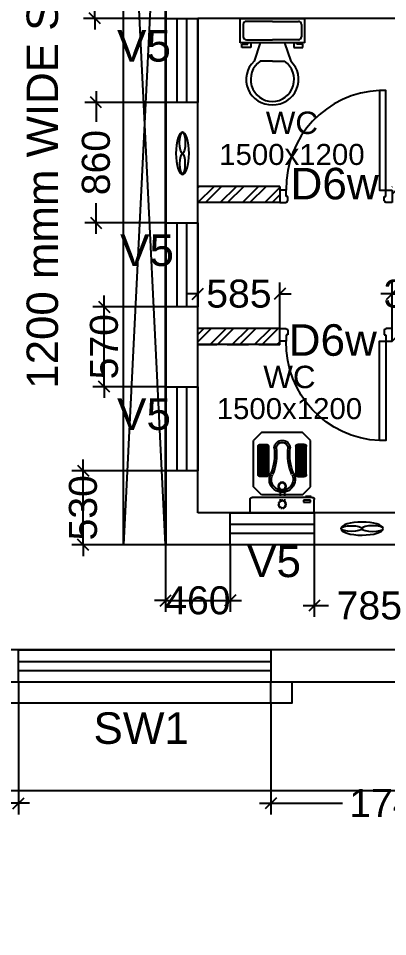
# Model space of a CAD drawing. Extents: x 6345096 to 6738923, y -6490958 to -6305885.
# Drawn here: x 6532799 to 6535432, y -6375273 to -6368716 of the extents above; entities that cross this region are included whole.
import ezdxf
from ezdxf.enums import TextEntityAlignment as Align

# ---------------------------------------------------------------- set-up
doc = ezdxf.new("R2010")
doc.units = 0
doc.header["$LTSCALE"] = 600
doc.header["$MEASUREMENT"] = 0
doc.header["$PDMODE"] = 35
doc.linetypes.add('HIDDEN', pattern=[0.375, 0.25, -0.125])
doc.layers.get('0').update_dxf_attribs({"linetype": 'CONTINUOUS'})
doc.layers.get('Defpoints').update_dxf_attribs({"linetype": 'CONTINUOUS'})
for name, color, linetype in [('chajja', 7, 'CONTINUOUS'), ('DIM-TEXT', 8, 'CONTINUOUS'), ('DOOR', 32, 'CONTINUOUS'), ('Duct', 8, 'CONTINUOUS'), ('Ele Proje.', 7, 'CONTINUOUS'), ('Exaust', 8, 'CONTINUOUS'), ('Fixed Glass', 171, 'CONTINUOUS'), ('HS', 251, 'CONTINUOUS'), ('joinery', 7, 'CONTINUOUS'), ('Room Dim', 1, 'CONTINUOUS'), ('T Wall', 8, 'CONTINUOUS'), ('TEXT', 6, 'CONTINUOUS'), ('toi-fix', 46, 'CONTINUOUS'), ('Toi. Wall Hat', 3, 'CONTINUOUS'), ('Walls', 7, 'CONTINUOUS'), ('WIN', 151, 'CONTINUOUS'), ('Working Dim', 5, 'CONTINUOUS')]:
    doc.layers.add(name, color=color, linetype=linetype)
doc.styles.add('ari', font='arial.ttf')
doc.styles.add('ARIAL', font='arial.ttf')
doc.styles.add('RT', font='romant.shx')
doc.dimstyles.new('int. dim', dxfattribs={"dimtxt": 200, "dimasz": 80, "dimexe": 80, "dimexo": 0, "dimgap": 70, "dimtad": 0, "dimdec": 0, "dimzin": 12, "dimdsep": 46, "dimtxsty": 'ari', "dimblk": 'OBLIQUE', "dimcen": 2, "dimdle": 80, "dimclrd": 256, "dimclre": 256, "dimclrt": 6, "dimadec": 0, "dimazin": 0, "dimtfac": 1, "dimtdec": 0, "dimtix": 1, "dimtmove": 2, "dimatfit": 3, "dimfxl": 1, "dimtolj": 1, "dimtzin": 0, "dimlwd": -1, "dimlwe": -1, "dimarcsym": 0})
doc.dimstyles.new('TEXT', dxfattribs={"dimscale": 0, "dimtxt": 600, "dimasz": 300, "dimexe": 300, "dimexo": 30, "dimgap": 50, "dimtad": 0, "dimdec": 0, "dimzin": 0, "dimdsep": 46, "dimtxsty": 'RT', "dimblk": 'OBLIQUE', "dimcen": 0.09, "dimdle": 300, "dimclrd": 256, "dimclre": 256, "dimclrt": 170, "dimadec": 0, "dimazin": 0, "dimtfac": 1, "dimtdec": 0, "dimtofl": 0, "dimtmove": 2, "dimatfit": 3, "dimfxl": 1, "dimfrac": 2, "dimtolj": 1, "dimtzin": 0, "dimlwd": -1, "dimlwe": -1, "dimarcsym": 0})

# ---------------------------------------------------------------- blocks, each defined once
blk = doc.blocks.new('_Oblique')
at = {"color": 0, "linetype": 'ByBlock', "lineweight": -2}
blk.add_line((-0.5, -0.5), (0.5, 0.5), dxfattribs=at)
blk = doc.blocks.new('*D257')
at = {"layer": 'Defpoints', "color": 0, "linetype": 'Continuous', "transparency": 16777216}
for p in [(6572959.4, -6372925.6, 1), (6531899.4, -6373455.6, 5.1), (6531899.4, -6374230)]:
    blk.add_point(p, dxfattribs=at)
at = {"layer": 'DIM-TEXT', "transparency": 16777216}
for p, q in [((6572959.4, -6372925.6), (6572959.4, -6374530)), ((6531899.4, -6373455.6), (6531899.4, -6374530)), ((6531599.4, -6374230), (6545946.3, -6374230)), ((6573259.4, -6374230), (6558912.5, -6374230))]:
    blk.add_line(p, q, dxfattribs=at)
at = {"layer": 'DIM-TEXT', "linetype": 'Continuous', "transparency": 16777216, "xscale": 300, "yscale": 300, "zscale": 300, "rotation": 180}
blk.add_blockref('_Oblique', (6531899.4, -6374230), dxfattribs=at)
at = {"layer": 'DIM-TEXT', "linetype": 'Continuous', "transparency": 16777216, "xscale": 300, "yscale": 300, "zscale": 300}
blk.add_blockref('_Oblique', (6572959.4, -6374230), dxfattribs=at)
at = {"layer": 'DIM-TEXT', "color": 170, "linetype": 'Continuous', "transparency": 16777216, "insert": (6552429.4, -6374230), "char_height": 750, "attachment_point": 5, "style": 'ari'}
blk.add_mtext('\\A1;{\\H1.067x;CENTRAL DRUG STORE}', dxfattribs=at)
blk = doc.blocks.new('A$C153C7E87')
at = {"layer": 'Exaust', "color": 10, "extrusion": (0, 0, -1)}
for centre, major_axis, ratio in [((0, 0), (150.2, 0.1), 0.312125), ((-75.1, 0), (75.1, 0), 0.271389)]:
    blk.add_ellipse(centre, major_axis=major_axis, ratio=ratio, start_param=3.141593, end_param=9.424778, dxfattribs=at)
at = {"layer": 'Exaust', "color": 10}
blk.add_ellipse((75.1, 0), major_axis=(75.1, 0), ratio=0.271389, dxfattribs=at)
blk = doc.blocks.new('Z$W@#1841')
at = {"layer": 'DOOR'}
for p, q in [((-267.6, -167.4), (-317.3, -167.4)), ((-317.3, -167.4), (-317.3, -267.4)), ((-267.6, -217.9), (-267.6, -167.4)), ((-254.1, -217.9), (-267.6, -217.9)), ((-254.1, -253.9), (-254.1, -217.9)), ((519.5, -253.9), (519.5, -217.9)), ((519.5, -217.9), (533, -217.9)), ((533, -217.9), (533, -167.4)), ((533, -167.4), (582.7, -167.4)), ((582.7, -167.4), (582.7, -267.4)), ((-317.3, -267.4), (-267.6, -267.4)), ((-267.6, -267.4), (-267.6, -265.2)), ((-254.1, -253.9), (-256.3, -253.9)), ((519.5, -253.9), (521.7, -253.9)), ((533, -267.4), (533, -265.2)), ((582.7, -267.4), (533, -267.4))]:
    blk.add_line(p, q, dxfattribs=at)
blk.add_lwpolyline([(482.5, 633.2), (482.5, -167.4), (533, -167.4), (533, 633.2)], close=True, dxfattribs=at)
at = {"layer": 'DOOR', "color": 145}
blk.add_arc((518.4, -152.1), 786.1, 92.61772, 181.11293, dxfattribs=at)
at = {"layer": 'DOOR'}
for centre, start, end in [((-267.6, -253.9), 270, 0), ((533, -253.9), 180, 270)]:
    blk.add_arc(centre, 11.2, start, end, dxfattribs=at)
blk = doc.blocks.new('A$C70ED7303')
at = {"layer": 'toi-fix', "color": 8}
for p, q in [((0, 0), (229, 0)), ((229, 0), (229, -174.4)), ((-229, 0), (0, 0)), ((-229, -174.4), (-229, 0)), ((-207.2, -43.6), (-207.2, -130.8)), ((0, -21.8), (-185.4, -21.8)), ((0, -21.8), (185.4, -21.8)), ((207.2, -43.6), (207.2, -130.8)), ((229, -174.4), (-229, -174.4)), ((-218.1, -207.2), (-218.1, -185.4)), ((-218.1, -185.4), (-174.4, -185.4)), ((-185.4, -152.6), (0, -152.6)), ((-174.4, -185.4), (-174.4, -174.4)), ((-152.6, -174.4), (-152.6, -207.2)), ((-87.2, -174.4), (-130.8, -305.3)), ((185.4, -152.6), (0, -152.6)), ((87.2, -174.4), (130.8, -305.3)), ((152.6, -174.4), (152.6, -207.2)), ((174.4, -185.4), (174.4, -174.4)), ((218.1, -185.4), (174.4, -185.4)), ((218.1, -207.2), (218.1, -185.4)), ((-152.6, -207.2), (-218.1, -207.2)), ((152.6, -207.2), (218.1, -207.2)), ((0, -305.3), (-87.2, -305.3)), ((0, -305.3), (87.2, -305.3))]:
    blk.add_line(p, q, dxfattribs=at)
for centre, major_axis, start_param, end_param in [((-188.1, -40.9), (13.6, -13.6), 2.214297, 4.068888), ((188.1, -40.9), (13.6, -13.6), 0.643501, 2.498091), ((-188.1, -133.6), (-13.6, -13.6), 5.35589, 7.21048), ((188.1, -133.6), (-13.6, -13.6), 0.643501, 2.498091), ((-6.6, -436.2), (-127.6, -127.6), 4.686239, 7.105146), ((4.7, -435.5), (-112.7, -112.7), 4.541602, 7.039318), ((6.6, -436.2), (55.8, -171.6), -0.351019, 2.067888), ((-4.7, -435.5), (-112.7, -112.7), 0.814663, 3.31238)]:
    blk.add_ellipse(centre, major_axis=major_axis, ratio=1, start_param=start_param, end_param=end_param, dxfattribs=at)
blk = doc.blocks.new('A$C37B60793')
at = {"layer": 'toi-fix', "color": 8}
for p, q in [((0, 303.1), (127, 303.1)), ((0, -306.5), (0, 303.1)), ((146, -287.4), (146, 284.1)), ((171.2, 195), (247.4, 271.2)), ((247.4, 271.2), (685.9, 271.2)), ((762.1, 195), (685.9, 271.2)), ((171.2, -195.4), (171.2, 195)), ((343.3, 148.1), (343.3, 207.9)), ((358.5, 218.7), (358.5, 139.2)), ((369.5, 218.7), (358.5, 218.7)), ((362.3, 226.9), (630.5, 226.9)), ((369.5, 139.2), (369.5, 218.7)), ((382.7, 218.7), (382.7, 139.2)), ((393.7, 218.7), (382.7, 218.7)), ((393.7, 139.2), (393.7, 218.7)), ((406.9, 218.7), (406.9, 139.2)), ((417.9, 218.7), (406.9, 218.7)), ((417.9, 139.2), (417.9, 218.7)), ((431, 218.7), (431, 139.2)), ((442.1, 218.7), (431, 218.7)), ((442.1, 139.2), (442.1, 218.7)), ((455.2, 218.7), (455.2, 139.2)), ((466.3, 218.7), (455.2, 218.7)), ((466.3, 139.2), (466.3, 218.7)), ((479.4, 218.7), (479.4, 139.2)), ((490.5, 218.7), (479.4, 218.7)), ((490.5, 139.2), (490.5, 218.7)), ((503.6, 218.7), (503.6, 139.2)), ((514.6, 218.7), (503.6, 218.7)), ((514.6, 139.2), (514.6, 218.7)), ((527.8, 218.7), (527.8, 139.2)), ((538.8, 218.7), (527.8, 218.7)), ((538.8, 139.2), (538.8, 218.7)), ((552, 218.7), (552, 139.2)), ((563, 218.7), (552, 218.7)), ((563, 139.2), (563, 218.7)), ((576.2, 218.7), (576.2, 139.2)), ((587.2, 218.7), (576.2, 218.7)), ((587.2, 139.2), (587.2, 218.7)), ((600.4, 218.7), (600.4, 139.2)), ((611.4, 218.7), (600.4, 218.7)), ((611.4, 139.2), (611.4, 218.7)), ((624.5, 218.7), (624.5, 139.2)), ((635.6, 218.7), (624.5, 218.7)), ((635.6, 139.2), (635.6, 218.7)), ((649.5, 207.9), (649.5, 148.1)), ((762.1, -195.4), (762.1, 195)), ((358.5, 139.2), (369.5, 139.2)), ((630.5, 129.1), (362.3, 129.1)), ((382.7, 139.2), (393.7, 139.2)), ((406.9, 139.2), (417.9, 139.2)), ((431, 139.2), (442.1, 139.2)), ((455.2, 139.2), (466.3, 139.2)), ((479.4, 139.2), (490.5, 139.2)), ((503.6, 139.2), (514.6, 139.2)), ((527.8, 139.2), (538.8, 139.2)), ((552, 139.2), (563, 139.2)), ((576.2, 139.2), (587.2, 139.2)), ((600.4, 139.2), (611.4, 139.2)), ((624.5, 139.2), (635.6, 139.2)), ((343.3, -151.5), (343.3, -211.2)), ((358.5, -222), (358.5, -142.6)), ((358.5, -142.6), (369.5, -142.6)), ((630.5, -132.4), (362.3, -132.4)), ((369.5, -142.6), (369.5, -222)), ((382.7, -222), (382.7, -142.6)), ((382.7, -142.6), (393.7, -142.6)), ((393.7, -142.6), (393.7, -222)), ((406.9, -222), (406.9, -142.6)), ((406.9, -142.6), (417.9, -142.6)), ((417.9, -142.6), (417.9, -222)), ((431, -222), (431, -142.6)), ((431, -142.6), (442.1, -142.6)), ((442.1, -142.6), (442.1, -222)), ((455.2, -222), (455.2, -142.6)), ((455.2, -142.6), (466.3, -142.6)), ((466.3, -142.6), (466.3, -222)), ((479.4, -222), (479.4, -142.6)), ((479.4, -142.6), (490.5, -142.6)), ((490.5, -142.6), (490.5, -222)), ((503.6, -222), (503.6, -142.6)), ((503.6, -142.6), (514.6, -142.6)), ((514.6, -142.6), (514.6, -222)), ((527.8, -222), (527.8, -142.6)), ((527.8, -142.6), (538.8, -142.6)), ((538.8, -142.6), (538.8, -222)), ((552, -222), (552, -142.6)), ((552, -142.6), (563, -142.6)), ((563, -142.6), (563, -222)), ((576.2, -222), (576.2, -142.6)), ((576.2, -142.6), (587.2, -142.6)), ((587.2, -142.6), (587.2, -222)), ((600.4, -222), (600.4, -142.6)), ((600.4, -142.6), (611.4, -142.6)), ((611.4, -142.6), (611.4, -222)), ((624.5, -222), (624.5, -142.6)), ((624.5, -142.6), (635.6, -142.6)), ((635.6, -142.6), (635.6, -222)), ((649.5, -211.2), (649.5, -151.5)), ((117.8, -205), (100.3, -205)), ((100.3, -205), (100.3, -270.7)), ((117.8, -270.7), (117.8, -205)), ((153.7, -221.4), (147.5, -221.4)), ((147.5, -221.4), (147.5, -276.8)), ((153.7, -276.8), (153.7, -221.4)), ((171.2, -195.4), (247.4, -271.6)), ((369.5, -222), (358.5, -222)), ((362.3, -230.3), (630.5, -230.3)), ((393.7, -222), (382.7, -222)), ((417.9, -222), (406.9, -222)), ((442.1, -222), (431, -222)), ((466.3, -222), (455.2, -222)), ((490.5, -222), (479.4, -222)), ((514.6, -222), (503.6, -222)), ((538.8, -222), (527.8, -222)), ((563, -222), (552, -222)), ((587.2, -222), (576.2, -222)), ((611.4, -222), (600.4, -222)), ((635.6, -222), (624.5, -222)), ((685.9, -271.6), (762.1, -195.4)), ((0, -306.5), (127, -306.5)), ((100.3, -270.7), (117.8, -270.7)), ((147.5, -276.8), (153.7, -276.8)), ((247.4, -271.6), (685.9, -271.6))]:
    blk.add_line(p, q, dxfattribs=at)
at = {"layer": 'toi-fix', "color": 8, "linetype": 'HIDDEN', "ltscale": 0.1}
for p, q in [((219.3, 19), (111.7, 19)), ((219.3, -22.3), (111.7, -22.3))]:
    blk.add_line(p, q, dxfattribs=at)
at = {"layer": 'toi-fix', "color": 8, "extrusion": (0, 0, -1)}
for centre, major_axis, start_param, end_param in [((127, 284.1), (-13.5, -13.5), 2.356194, 3.926991), ((362.3, 207.9), (13.5, -13.5), 2.356194, 3.926991), ((630.5, 207.9), (-13.5, -13.5), 2.356194, 3.926991), ((316.3, -1.7), (0, -122.2), -0.449608, 3.591264), ((316.3, -1.7), (0, -103.2), -0.449671, 3.591202), ((362.3, 148.1), (-13.5, -13.5), -0.785398, 0.785398), ((554, 536.4), (-29.4, -484.3), -0.19615, 0.346746), ((554, 536.4), (-11.6, -466), -0.160496, 0.3824), ((630.5, 148.1), (-13.5, -13.5), 3.926991, 5.497787), ((251.3, -1.7), (-26.9, -26.9), 0.785398, 7.068583), ((251.3, -1.7), (-22.5, -22.5), 0.785398, 7.068583), ((611.1, -1.7), (40.6, -40.6), 4.005105, 6.990469), ((611.1, -1.7), (-54, -54), 2.434309, 5.419673), ((554, -539.7), (29.4, -484.3), 2.794864, 3.33776), ((554, -539.7), (11.6, -466), 2.7592, 3.302095), ((362.3, -151.5), (13.5, -13.5), 2.356194, 3.926991), ((630.5, -151.5), (13.5, -13.5), 3.926991, 5.497787), ((362.3, -211.2), (-13.5, -13.5), -0.785398, 0.785398), ((630.5, -211.2), (13.5, -13.5), 5.497787, 7.068583), ((127, -287.4), (13.5, -13.5), 5.497787, 7.068583)]:
    blk.add_ellipse(centre, major_axis=major_axis, ratio=1, start_param=start_param, end_param=end_param, dxfattribs=at)
at = {"layer": 'toi-fix', "color": 8, "linetype": 'HIDDEN', "ltscale": 0.1, "extrusion": (0, 0, -1)}
for major_axis, start_param, end_param in [((26.9, -26.9), 2.356194490188911, 8.639379797368496), ((22.5, -22.5), 2.356194490188169, 8.639379797367756)]:
    blk.add_ellipse((79.7, -1.7), major_axis=major_axis, ratio=1, start_param=start_param, end_param=end_param, dxfattribs=at)
blk = doc.blocks.new('*D261')
at = {"layer": 'Defpoints', "color": 0, "linetype": 'Continuous', "transparency": 16777216}
for p in [(6572959.5, -6376829.3), (6532049.4, -6377494.5, -1), (6572959.5, -6378055.5, 5.8)]:
    blk.add_point(p, dxfattribs=at)
at = {"layer": 'DIM-TEXT', "transparency": 16777216}
for p, q in [((6532049.4, -6377494.5), (6532049.4, -6376529.3)), ((6572959.5, -6378055.5), (6572959.5, -6376529.3)), ((6531749.4, -6376829.3), (6540283.5, -6376829.3)), ((6573259.5, -6376829.3), (6564725.4, -6376829.3))]:
    blk.add_line(p, q, dxfattribs=at)
at = {"layer": 'DIM-TEXT', "linetype": 'Continuous', "transparency": 16777216, "xscale": 300, "yscale": 300, "zscale": 300, "rotation": 180}
blk.add_blockref('_Oblique', (6532049.4, -6376829.3), dxfattribs=at)
at = {"layer": 'DIM-TEXT', "linetype": 'Continuous', "transparency": 16777216, "xscale": 300, "yscale": 300, "zscale": 300}
blk.add_blockref('_Oblique', (6572959.5, -6376829.3), dxfattribs=at)
at = {"layer": 'DIM-TEXT', "color": 170, "linetype": 'Continuous', "transparency": 16777216, "insert": (6552504.5, -6376829.3), "char_height": 750, "attachment_point": 5, "style": 'ari'}
blk.add_mtext('\\A1;{\\H1.067x;RADIOLOGY ( MRI, CT SCAN \\H1x;&\\H0.9997x; DEPT.ROOMS)}', dxfattribs=at)
blk = doc.blocks.new('*D326')
at = {"layer": 'Defpoints', "color": 0, "transparency": 16777216}
for p in [(6531899.4, -6373455.6), (6532799.4, -6373455.6, -13.3), (6532799.4, -6374320.4)]:
    blk.add_point(p, dxfattribs=at)
at = {"layer": 'Working Dim', "transparency": 16777216}
for p, q in [((6531899.4, -6373455.6), (6531899.4, -6374400.4)), ((6532799.4, -6373455.6), (6532799.4, -6374400.4)), ((6531819.4, -6374320.4), (6532058.8, -6374320.4)), ((6532879.4, -6374320.4), (6532640, -6374320.4))]:
    blk.add_line(p, q, dxfattribs=at)
at = {"layer": 'Working Dim', "transparency": 16777216, "xscale": 80, "yscale": 80, "zscale": 80, "rotation": 180}
blk.add_blockref('_Oblique', (6531899.4, -6374320.4), dxfattribs=at)
at = {"layer": 'Working Dim', "transparency": 16777216, "xscale": 80, "yscale": 80, "zscale": 80}
blk.add_blockref('_Oblique', (6532799.4, -6374320.4), dxfattribs=at)
at = {"layer": 'Working Dim', "color": 6, "transparency": 16777216, "insert": (6532349.4, -6374320.4), "char_height": 200, "attachment_point": 5, "style": 'ari'}
blk.add_mtext('\\A1;900', dxfattribs=at)
blk = doc.blocks.new('*D327')
at = {"layer": 'Defpoints', "color": 0, "transparency": 16777216}
for p in [(6534599.4, -6373605.6, -13.3), (6536339.5, -6373605.6, -13.3), (6536339.5, -6374320.4)]:
    blk.add_point(p, dxfattribs=at)
at = {"layer": 'Working Dim', "transparency": 16777216}
for p, q in [((6534599.4, -6373605.6), (6534599.4, -6374400.4)), ((6536339.5, -6373605.6), (6536339.5, -6374400.4)), ((6534519.4, -6374320.4), (6535110.6, -6374320.4)), ((6536419.5, -6374320.4), (6535828.3, -6374320.4))]:
    blk.add_line(p, q, dxfattribs=at)
at = {"layer": 'Working Dim', "transparency": 16777216, "xscale": 80, "yscale": 80, "zscale": 80, "rotation": 180}
blk.add_blockref('_Oblique', (6534599.4, -6374320.4), dxfattribs=at)
at = {"layer": 'Working Dim', "transparency": 16777216, "xscale": 80, "yscale": 80, "zscale": 80}
blk.add_blockref('_Oblique', (6536339.5, -6374320.4), dxfattribs=at)
at = {"layer": 'Working Dim', "color": 6, "transparency": 16777216, "insert": (6535469.5, -6374320.4), "char_height": 200, "attachment_point": 5, "style": 'ari'}
blk.add_mtext('\\A1;1740', dxfattribs=at)
blk = doc.blocks.new('*D525')
at = {"layer": 'Defpoints', "color": 0, "transparency": 16777216}
for p in [(6533849.4, -6372475.6, 5.1), (6534309.4, -6372475.6, 5.1), (6534309.4, -6372872.5)]:
    blk.add_point(p, dxfattribs=at)
at = {"layer": 'Working Dim', "transparency": 16777216}
for p, q in [((6533849.4, -6372475.6), (6533849.4, -6372952.5)), ((6534309.4, -6372475.6), (6534309.4, -6372952.5)), ((6533849.4, -6372872.5), (6533769.4, -6372872.5)), ((6533849.4, -6372872.5), (6534309.4, -6372872.5)), ((6534309.4, -6372872.5), (6534389.4, -6372872.5))]:
    blk.add_line(p, q, dxfattribs=at)
at = {"layer": 'Working Dim', "transparency": 16777216, "xscale": 80, "yscale": 80, "zscale": 80}
blk.add_blockref('_Oblique', (6533849.4, -6372872.5), dxfattribs=at)
at = {"layer": 'Working Dim', "transparency": 16777216, "xscale": 80, "yscale": 80, "zscale": 80, "rotation": 180}
blk.add_blockref('_Oblique', (6534309.4, -6372872.5), dxfattribs=at)
at = {"layer": 'Working Dim', "color": 6, "transparency": 16777216, "insert": (6534079.4, -6372872.5), "char_height": 200, "attachment_point": 5, "style": 'ari'}
blk.add_mtext('\\A1;460', dxfattribs=at)
blk = doc.blocks.new('*D526')
at = {"layer": 'Defpoints', "color": 0, "transparency": 16777216}
for p in [(6534909.4, -6372475.6, 5.1), (6535694.4, -6372475.6), (6535694.4, -6372909.3)]:
    blk.add_point(p, dxfattribs=at)
at = {"layer": 'Working Dim', "transparency": 16777216}
for p, q in [((6534909.4, -6372475.6), (6534909.4, -6372989.3)), ((6535694.4, -6372475.6), (6535694.4, -6372989.3)), ((6534829.4, -6372909.3), (6535011, -6372909.3)), ((6535774.4, -6372909.3), (6535592.8, -6372909.3))]:
    blk.add_line(p, q, dxfattribs=at)
at = {"layer": 'Working Dim', "transparency": 16777216, "xscale": 80, "yscale": 80, "zscale": 80, "rotation": 180}
blk.add_blockref('_Oblique', (6534909.4, -6372909.3), dxfattribs=at)
at = {"layer": 'Working Dim', "transparency": 16777216, "xscale": 80, "yscale": 80, "zscale": 80}
blk.add_blockref('_Oblique', (6535694.4, -6372909.3), dxfattribs=at)
at = {"layer": 'Working Dim', "color": 6, "transparency": 16777216, "insert": (6535301.9, -6372909.3), "char_height": 200, "attachment_point": 5, "style": 'ari'}
blk.add_mtext('\\A1;785', dxfattribs=at)
blk = doc.blocks.new('*D530')
at = {"layer": 'Defpoints', "color": 0, "transparency": 16777216}
for p in [(6534664.4, -6370682.3), (6534079.4, -6370930.6), (6534664.4, -6370930.6)]:
    blk.add_point(p, dxfattribs=at)
at = {"layer": 'Working Dim', "transparency": 16777216}
for p, q in [((6534079.4, -6370930.6), (6534079.4, -6370602.3)), ((6534664.4, -6370930.6), (6534664.4, -6370602.3)), ((6534079.4, -6370682.3), (6533999.4, -6370682.3)), ((6534079.4, -6370682.3), (6534080.2, -6370682.3)), ((6534664.4, -6370682.3), (6534663.6, -6370682.3)), ((6534664.4, -6370682.3), (6534744.4, -6370682.3))]:
    blk.add_line(p, q, dxfattribs=at)
at = {"layer": 'Working Dim', "transparency": 16777216, "xscale": 80, "yscale": 80, "zscale": 80}
blk.add_blockref('_Oblique', (6534079.4, -6370682.3), dxfattribs=at)
at = {"layer": 'Working Dim', "transparency": 16777216, "xscale": 80, "yscale": 80, "zscale": 80, "rotation": 180}
blk.add_blockref('_Oblique', (6534664.4, -6370682.3), dxfattribs=at)
at = {"layer": 'Working Dim', "color": 6, "transparency": 16777216, "insert": (6534371.9, -6370682.3), "char_height": 200, "attachment_point": 5, "style": 'ari'}
blk.add_mtext('\\A1;585', dxfattribs=at)
blk = doc.blocks.new('*D531')
at = {"layer": 'Defpoints', "color": 0, "transparency": 16777216}
for p in [(6535809.4, -6370682.3), (6535464.4, -6370930.6), (6535809.4, -6370930.6)]:
    blk.add_point(p, dxfattribs=at)
at = {"layer": 'Working Dim', "transparency": 16777216}
for p, q in [((6535464.4, -6370930.6), (6535464.4, -6370602.3)), ((6535809.4, -6370930.6), (6535809.4, -6370602.3)), ((6535464.4, -6370682.3), (6535384.4, -6370682.3)), ((6535464.4, -6370682.3), (6535809.4, -6370682.3)), ((6535809.4, -6370682.3), (6535889.4, -6370682.3))]:
    blk.add_line(p, q, dxfattribs=at)
at = {"layer": 'Working Dim', "transparency": 16777216, "xscale": 80, "yscale": 80, "zscale": 80}
blk.add_blockref('_Oblique', (6535464.4, -6370682.3), dxfattribs=at)
at = {"layer": 'Working Dim', "transparency": 16777216, "xscale": 80, "yscale": 80, "zscale": 80, "rotation": 180}
blk.add_blockref('_Oblique', (6535809.4, -6370682.3), dxfattribs=at)
at = {"layer": 'Working Dim', "color": 6, "transparency": 16777216, "insert": (6535636.9, -6370682.3), "char_height": 200, "attachment_point": 5, "style": 'ari'}
blk.add_mtext('\\A1;345', dxfattribs=at)
blk = doc.blocks.new('*D1382')
at = {"layer": 'Defpoints', "color": 0, "transparency": 16777216}
for p in [(6533260.8, -6371945.6), (6533849.8, -6371945.6, 4.4), (6533849.8, -6372475.6, 4.4)]:
    blk.add_point(p, dxfattribs=at)
at = {"layer": 'Working Dim', "transparency": 16777216}
for p, q in [((6533260.8, -6371945.6), (6533260.8, -6371865.6)), ((6533849.8, -6371945.6), (6533180.8, -6371945.6)), ((6533260.8, -6372475.6), (6533260.8, -6371945.6)), ((6533849.8, -6372475.6), (6533180.8, -6372475.6)), ((6533260.8, -6372475.6), (6533260.8, -6372555.6))]:
    blk.add_line(p, q, dxfattribs=at)
at = {"layer": 'Working Dim', "transparency": 16777216, "xscale": 80, "yscale": 80, "zscale": 80}
for p, rotation in [((6533260.8, -6371945.6), 270), ((6533260.8, -6372475.6), 90)]:
    blk.add_blockref('_Oblique', p, dxfattribs=dict(at, rotation=rotation))
at = {"layer": 'Working Dim', "color": 6, "transparency": 16777216, "insert": (6533260.8, -6372210.6), "char_height": 200, "attachment_point": 5, "rotation": 90, "style": 'ari'}
blk.add_mtext('\\A1;530', dxfattribs=at)
blk = doc.blocks.new('*D1383')
at = {"layer": 'Defpoints', "color": 0, "transparency": 16777216}
for p in [(6533410.3, -6370775.2), (6533849.8, -6370775.2, 4.4), (6533849.8, -6371345.6, 4.4)]:
    blk.add_point(p, dxfattribs=at)
at = {"layer": 'Working Dim', "transparency": 16777216}
for p, q in [((6533410.3, -6370775.2), (6533410.3, -6370695.2)), ((6533849.8, -6370775.2), (6533330.3, -6370775.2)), ((6533410.3, -6371345.6), (6533410.3, -6370775.2)), ((6533849.8, -6371345.6), (6533330.3, -6371345.6)), ((6533410.3, -6371345.6), (6533410.3, -6371425.6))]:
    blk.add_line(p, q, dxfattribs=at)
at = {"layer": 'Working Dim', "transparency": 16777216, "xscale": 80, "yscale": 80, "zscale": 80}
for p, rotation in [((6533410.3, -6370775.2), 270), ((6533410.3, -6371345.6), 90)]:
    blk.add_blockref('_Oblique', p, dxfattribs=dict(at, rotation=rotation))
at = {"layer": 'Working Dim', "color": 6, "transparency": 16777216, "insert": (6533410.3, -6371060.4), "char_height": 200, "attachment_point": 5, "rotation": 90, "style": 'ari'}
blk.add_mtext('\\A1;570', dxfattribs=at)
blk = doc.blocks.new('*D1384')
at = {"layer": 'Defpoints', "color": 0, "transparency": 16777216}
for p in [(6533353, -6369315.6), (6533849.8, -6369315.6, 4.4), (6533849.8, -6370175.2, 4.4)]:
    blk.add_point(p, dxfattribs=at)
at = {"layer": 'Working Dim', "transparency": 16777216}
for p, q in [((6533353, -6369235.6), (6533353, -6369454.6)), ((6533849.8, -6369315.6), (6533273, -6369315.6)), ((6533353, -6370255.2), (6533353, -6370036.1)), ((6533849.8, -6370175.2), (6533273, -6370175.2))]:
    blk.add_line(p, q, dxfattribs=at)
at = {"layer": 'Working Dim', "transparency": 16777216, "xscale": 80, "yscale": 80, "zscale": 80}
for p, rotation in [((6533353, -6369315.6), 90), ((6533353, -6370175.2), 270)]:
    blk.add_blockref('_Oblique', p, dxfattribs=dict(at, rotation=rotation))
at = {"layer": 'Working Dim', "color": 6, "transparency": 16777216, "insert": (6533353, -6369745.4), "char_height": 200, "attachment_point": 5, "rotation": 90, "style": 'ari'}
blk.add_mtext('\\A1;860', dxfattribs=at)
blk = doc.blocks.new('*D1385')
at = {"layer": 'Defpoints', "color": 0, "transparency": 16777216}
for p in [(6533343.8, -6368000.6), (6533849.4, -6368000.6, 0.7), (6533849.4, -6368715.6, 0.7)]:
    blk.add_point(p, dxfattribs=at)
at = {"layer": 'Working Dim', "transparency": 16777216}
for p, q in [((6533343.8, -6368000.6), (6533343.8, -6367920.6)), ((6533849.4, -6368000.6), (6533263.8, -6368000.6)), ((6533343.8, -6368000.6), (6533343.8, -6368067.2)), ((6533343.8, -6368715.6), (6533343.8, -6368649)), ((6533849.4, -6368715.6), (6533263.8, -6368715.6)), ((6533343.8, -6368715.6), (6533343.8, -6368795.6))]:
    blk.add_line(p, q, dxfattribs=at)
at = {"layer": 'Working Dim', "transparency": 16777216, "xscale": 80, "yscale": 80, "zscale": 80}
for p, rotation in [((6533343.8, -6368000.6), 270), ((6533343.8, -6368715.6), 90)]:
    blk.add_blockref('_Oblique', p, dxfattribs=dict(at, rotation=rotation))
at = {"layer": 'Working Dim', "color": 6, "transparency": 16777216, "insert": (6533343.8, -6368358.1), "char_height": 200, "attachment_point": 5, "rotation": 90, "style": 'ari'}
blk.add_mtext('\\A1;715', dxfattribs=at)
blk = doc.blocks.new('A$C2CD672AE')
at = {"layer": 'Ele Proje.', "color": 8, "linetype": 'HIDDEN', "elevation": 2.1}
blk.add_lwpolyline([(4430, 82968.3), (4430, 82818.3), (4280, 82818.3), (4280, 82968.3)], dxfattribs=at)
at = {"layer": 'Fixed Glass', "color": 8, "linetype": 'HIDDEN', "elevation": 2.1}
for points in [[(4280, 82968.3), (2480, 82968.3), (2480, 83198.3), (4280, 83198.3)], [(4280, 83049.7), (2480, 83049.7), (2480, 83117), (4280, 83117)]]:
    blk.add_lwpolyline(points, close=True, dxfattribs=at)
at = {"layer": 'T Wall', "color": 8, "linetype": 'HIDDEN'}
for p, q in [((4345, 86508.3), (3760, 86508.3)), ((4345, 86508.3), (4345, 86393.3)), ((4345, 86393.3), (3760, 86393.3)), ((4345, 85493.3), (3760, 85493.3)), ((4345, 85378.3), (4345, 85493.3)), ((4345, 85378.3), (3760, 85378.3))]:
    blk.add_line(p, q, dxfattribs=at)
at = {"layer": 'Walls', "color": 8, "linetype": 'HIDDEN'}
for p, q in [((3530, 83948.3), (3530, 92978.4)), ((3760, 84178.3), (3760, 87708.3)), ((6955.1, 87708.3), (3760, 87708.3)), ((7970.1, 84178.3), (3760, 84178.3)), ((7970.1, 83948.3), (3530, 83948.3)), ((8490.1, 83198.3), (1810, 83198.3)), ((8720.1, 82968.3), (1580, 82968.3))]:
    blk.add_line(p, q, dxfattribs=at)

msp = doc.modelspace()

# ---------------------------------------------------------------- hatches: boundary and pattern name
at = {"layer": 'Toi. Wall Hat'}
h = msp.add_hatch(dxfattribs=at)
h.set_pattern_fill('ANSI32', color=10, scale=300, style=0)
h.set_pattern_definition([(45, (6534079.39, -6370030.58), (-79.5495, 79.5495), []), (45, (6534132.42, -6370030.58), (-79.5495, 79.5495), [])])
h.paths.add_polyline_path([(6534664.388, -6370030.581), (6534664.388, -6369915.581), (6534079.388, -6369915.581), (6534079.388, -6370030.581)])
h.paths.add_polyline_path([(6535579.388, -6369915.581), (6535464.388, -6369915.581), (6535464.388, -6370030.581), (6535694.388, -6370030.581), (6535694.388, -6368715.581), (6535579.388, -6368715.581)])
h = msp.add_hatch(dxfattribs=at)
h.set_pattern_fill('ANSI32', color=10, scale=300, style=0)
h.set_pattern_definition([(45, (6534079.39, -6372245.58), (-79.5495, 79.5495), []), (45, (6534132.42, -6372245.58), (-79.5495, 79.5495), [])])
h.paths.add_polyline_path([(6534664.388, -6370930.581), (6534079.388, -6370930.581), (6534079.388, -6371045.581), (6534664.388, -6371045.581)])
h.paths.add_polyline_path([(6535694.388, -6371045.581), (6535809.388, -6371045.581), (6535809.388, -6370930.581), (6535464.388, -6370930.581), (6535464.388, -6371019.455), (6535464.388, -6371045.581), (6535579.388, -6371045.581), (6535579.388, -6372245.581), (6535694.388, -6372245.581)])
h.paths.add_polyline_path([(6537309.388, -6370930.581), (6536609.388, -6370930.581), (6536609.388, -6371045.581), (6537194.388, -6371045.581), (6537194.388, -6372245.581), (6537309.388, -6372245.581)])

# ---------------------------------------------------------------- linework, layer by layer
at = {"layer": 'chajja', "color": 8}
msp.add_line((6534599.389, -6373605.581), (6532799.389, -6373605.581), dxfattribs=at)
at = {"layer": 'Duct', "color": 8, "linetype": 'HIDDEN', "ltscale": 600}
for p, q in [((6533849.388, -6372475.581), (6533549.388, -6366385.581)), ((6533849.771, -6366385.581, 5.131), (6533549.771, -6372475.65, 4.447))]:
    msp.add_line(p, q, dxfattribs=at)
at = {"layer": 'Duct', "color": 7, "linetype": 'HIDDEN', "ltscale": 600, "elevation": 4.447}
msp.add_lwpolyline([(6533849.771, -6372475.65), (6533549.771, -6372475.65), (6533549.771, -6366385.581), (6533549.771, -6366385.581), (6533849.771, -6366385.581), (6533849.771, -6366385.581), (6533849.771, -6372475.651), (6533549.771, -6372475.65)], dxfattribs=at)
at = {"layer": 'Ele Proje.', "elevation": 2.092}
for points in [[(6532799.389, -6373455.581), (6532799.389, -6373605.581), (6532649.389, -6373605.581), (6532649.389, -6373455.581)], [(6534749.389, -6373455.581), (6534749.389, -6373605.581), (6534599.389, -6373605.581), (6534599.389, -6373455.581)]]:
    msp.add_lwpolyline(points, dxfattribs=at)
at = {"layer": 'Fixed Glass', "elevation": 2.092}
for points in [[(6534599.389, -6373455.581), (6532799.389, -6373455.581), (6532799.389, -6373225.581), (6534599.389, -6373225.581)], [(6534599.389, -6373374.24), (6532799.389, -6373374.24), (6532799.389, -6373306.922), (6534599.389, -6373306.922)]]:
    msp.add_lwpolyline(points, close=True, dxfattribs=at)
at = {"layer": 'T Wall', "color": 6, "linetype": 'Continuous'}
for p, q in [((6534664.388, -6369915.581), (6534079.388, -6369915.581)), ((6534664.388, -6369915.581), (6534664.388, -6370030.581)), ((6534664.388, -6370030.581), (6534079.388, -6370030.581)), ((6534664.388, -6370930.581), (6534079.388, -6370930.581)), ((6534664.388, -6371045.581), (6534664.388, -6370930.581)), ((6534664.388, -6371045.581), (6534079.388, -6371045.581))]:
    msp.add_line(p, q, dxfattribs=at)
at = {"layer": 'Walls'}
for p, q in [((6533849.388, -6372475.581), (6533849.388, -6363445.483)), ((6534079.388, -6372245.581), (6534079.388, -6368715.581)), ((6537274.524, -6368715.581), (6534079.388, -6368715.581)), ((6538289.524, -6372245.581), (6534079.388, -6372245.581)), ((6538289.524, -6372475.581), (6533849.388, -6372475.581))]:
    msp.add_line(p, q, dxfattribs=at)
at = {"layer": 'Walls', "linetype": 'Continuous'}
for p, q in [((6538809.524, -6373225.581), (6532129.389, -6373225.581)), ((6539039.524, -6373455.581), (6531899.389, -6373455.581))]:
    msp.add_line(p, q, dxfattribs=at)
at = {"layer": 'WIN', "linetype": 'Continuous'}
for points, elevation in [([(6533849.388, -6369315.581), (6533849.388, -6368715.581), (6534079.388, -6368715.581), (6534079.389, -6369315.581)], 0.696), ([(6533930.729, -6369315.581), (6533930.729, -6368715.581), (6533998.048, -6368715.581), (6533998.048, -6369315.581)], 0.696), ([(6533849.388, -6370775.152), (6533849.388, -6370175.152), (6534079.388, -6370175.152), (6534079.388, -6370775.152)], 0.696), ([(6533930.729, -6370775.152), (6533930.729, -6370175.152), (6533998.047, -6370175.152), (6533998.047, -6370775.152)], 0.696), ([(6533849.388, -6371945.581), (6533849.388, -6371345.581), (6534079.388, -6371345.581), (6534079.389, -6371945.581)], 0.696), ([(6533930.729, -6371945.581), (6533930.729, -6371345.581), (6533998.048, -6371345.581), (6533998.048, -6371945.581)], 0.696), ([(6534909.388, -6372475.581), (6534309.388, -6372475.581), (6534309.388, -6372245.581), (6534909.388, -6372245.581)], 5.131), ([(6534909.388, -6372394.24), (6534309.388, -6372394.24), (6534309.388, -6372326.922), (6534909.388, -6372326.922)], 5.131)]:
    msp.add_lwpolyline(points, close=True, dxfattribs=dict(at, elevation=elevation))

# ---------------------------------------------------------------- block references
at = {"layer": 'DOOR', "linetype": 'Continuous', "xscale": 0.8887360580265522, "yscale": 0.8887360580265522, "zscale": 0.8887360580265522}
msp.add_blockref('Z$W@#1841', (6534946.508, -6369792.926), dxfattribs=at)
at = {"layer": 'DOOR', "linetype": 'Continuous', "xscale": -0.8887360580265522, "yscale": 0.8887360543012619, "zscale": 0.8887360539016367, "rotation": 180}
msp.add_blockref('Z$W@#1841', (6534946.508, -6371168.236), dxfattribs=at)
at = {"layer": 'Exaust', "linetype": 'Continuous'}
for p, rotation in [((6533969.388, -6369679.445), 90), ((6535250.013, -6372358.785), 180)]:
    msp.add_blockref('A$C153C7E87', p, dxfattribs=dict(at, rotation=rotation))
at = {"layer": 'HS'}
msp.add_blockref('A$C2CD672AE', (6530319.294, -6456423.902, 8.17), dxfattribs=at)
at = {"layer": 'toi-fix', "linetype": 'Continuous'}
msp.add_blockref('A$C70ED7303', (6534610.493, -6368715.581), dxfattribs=at)
at = {"layer": 'toi-fix', "color": 7, "xscale": 0.7511875331401825, "yscale": 0.7511875331401825, "zscale": 0.7511875331401825, "rotation": 90}
msp.add_blockref('A$C37B60793', (6534679.388, -6372245.541, 0.696), dxfattribs=at)

# ---------------------------------------------------------------- texts
at = {"layer": 'joinery', "style": 'ari'}
for s, p in [('V5', (6533695.077, -6369024.051, 0.696)), ('D6w', (6535054.311, -6370007.938)), ('V5', (6533716.883, -6370483.622, 0.696)), ('D6w', (6535041.179, -6371124.886)), ('V5', (6533695.077, -6371654.051, 0.696)), ('V5', (6534622.288, -6372705.396, 5.131)), ('SW1', (6533675.235, -6373895.996, 5.827))]:
    msp.add_text(s, height=225, dxfattribs=at).set_placement(p, align=Align.CENTER)
at = {"layer": 'Room Dim', "style": 'ARIAL'}
for p in [(6534749.807, -6369762.356), (6534731.983, -6371577.255)]:
    msp.add_text('1500x1200', height=150, dxfattribs=at).set_placement(p, align=Align.CENTER)
at = {"layer": 'TEXT', "color": 7, "style": 'ARIAL'}
msp.add_text('1200 mmm WIDE SERVICE CORRIDOR', height=224, rotation=90, dxfattribs=at).set_placement((6533081.749, -6368500.391, 1.667), align=Align.CENTER)
for p in [(6534749.807, -6369541.246), (6534731.983, -6371356.145)]:
    msp.add_text('WC', height=160, dxfattribs=at).set_placement(p, align=Align.CENTER)

# ---------------------------------------------------------------- dimensions: what is measured, and where the dimension line sits
at = {"layer": 'DIM-TEXT', "linetype": 'Continuous'}
dim = msp.add_linear_dim(base=(6531899.389, -6374229.96, -5.131), p1=(6572959.437, -6372925.567, -4.1), p2=(6531899.389, -6373455.581), text='{\\H1.067x;CENTRAL DRUG STORE}', dimstyle='TEXT', override={"dimscale": 1, "dimtxt": 750, "dimexo": 0, "dimtxsty": 'ari'}, dxfattribs=at)
dim.commit()
dim.dimension.update_dxf_attribs({"geometry": '*D257', "text_midpoint": (6552429.413, -6374229.96, -5.131)})
dim = msp.add_linear_dim(base=(6572959.527, -6376829.319, 1.031), p1=(6532049.389, -6377494.514), p2=(6572959.527, -6378055.516, 6.851), angle=180, text='{\\H1.067x;RADIOLOGY ( MRI, CT SCAN \\H1x;&\\H0.9997x; DEPT.ROOMS)}', dimstyle='TEXT', override={"dimscale": 1, "dimtxt": 750, "dimexo": 0, "dimtxsty": 'ari'}, dxfattribs=at)
dim.commit()
dim.dimension.update_dxf_attribs({"geometry": '*D261', "text_midpoint": (6552504.458, -6376829.319, 1.031)})
at = {"layer": 'Working Dim', "color": 6}
for base, p1, p2, picture, middle in [((6533343.8, -6368000.581), (6533849.388, -6368715.581, 0.696), (6533849.388, -6368000.581, 0.696), '*D1385', (6533343.8, -6368358.081)), ((6533353.001, -6369315.581), (6533849.771, -6370175.152, 4.447), (6533849.771, -6369315.581, 4.447), '*D1384', (6533353.001, -6369745.367)), ((6533410.322, -6370775.152), (6533849.771, -6371345.581, 4.447), (6533849.771, -6370775.152, 4.447), '*D1383', (6533410.322, -6371060.367)), ((6533260.762, -6371945.581), (6533849.771, -6372475.65, 4.447), (6533849.771, -6371945.581, 4.447), '*D1382', (6533260.762, -6372210.616))]:
    dim = msp.add_linear_dim(base=base, p1=p1, p2=p2, angle=90, dimstyle='int. dim', override={"dimtxt": 200, "dimarcsym": 1}, dxfattribs=at)
    dim.commit()
    dim.dimension.update_dxf_attribs({"geometry": picture, "text_midpoint": middle})
for base, p1, p2, picture, middle in [((6534664.388, -6370682.327), (6534079.388, -6370930.581), (6534664.388, -6370930.581), '*D530', (6534371.888, -6370682.327)), ((6535809.388, -6370682.327), (6535464.388, -6370930.581), (6535809.388, -6370930.581), '*D531', (6535636.888, -6370682.327)), ((6534309.388, -6372872.482), (6533849.388, -6372475.581, 5.131), (6534309.388, -6372475.581, 5.131), '*D525', (6534079.388, -6372872.482)), ((6535694.388, -6372909.266), (6534909.388, -6372475.581, 5.131), (6535694.388, -6372475.581), '*D526', (6535301.888, -6372909.266)), ((6532799.389, -6374320.382, 15.404), (6531899.389, -6373455.581, 15.404), (6532799.389, -6373455.581, 2.092), '*D326', (6532349.389, -6374320.382, 15.404)), ((6536339.524, -6374320.382, 15.404), (6534599.389, -6373605.581, 2.092), (6536339.524, -6373605.581, 2.092), '*D327', (6535469.456, -6374320.382, 15.404))]:
    dim = msp.add_linear_dim(base=base, p1=p1, p2=p2, dimstyle='int. dim', override={"dimtxt": 200, "dimarcsym": 1}, dxfattribs=at)
    dim.commit()
    dim.dimension.update_dxf_attribs({"geometry": picture, "text_midpoint": middle})

doc.saveas('drawing.dxf')
